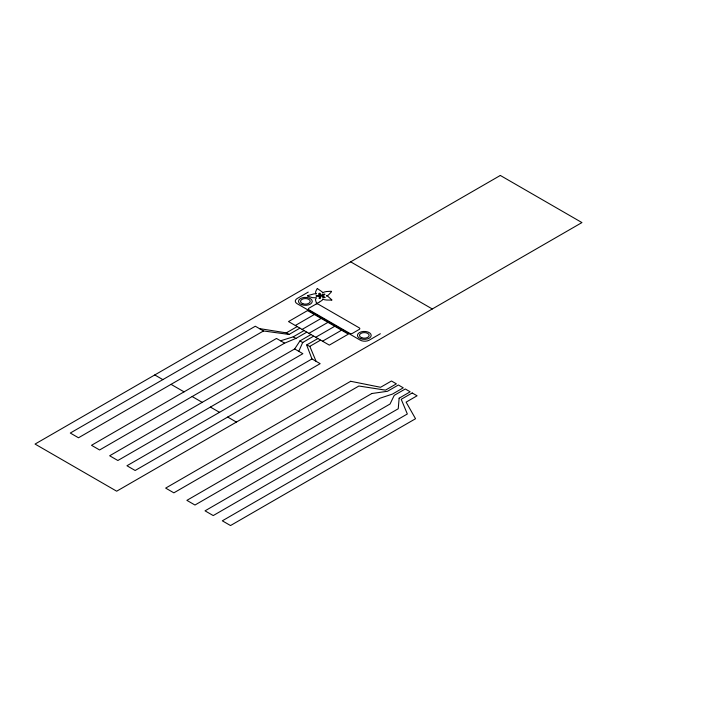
<?xml version="1.0" encoding="UTF-8"?>
<svg xmlns="http://www.w3.org/2000/svg" width="701" height="701" viewBox="0 0 701 701"><rect width="100%" height="100%" fill="white"/><g stroke="black" fill="none" stroke-linecap="round" stroke-linejoin="round"><path stroke-width="1.05" d="M316.274 293.763L316.011 293.456A2.611 1.507 0 0 1 315.564 292.799L315.687 291.73A32.316 18.655 0 0 0 315.8 291.301L317.054 288.786A1.884 1.087 0 0 1 317.229 288.628L317.281 288.602M298.784 351.324L302.674 342.5L313.557 336.217M294.683 348.958L302.876 353.69L117.864 460.504L109.663 455.773L294.683 348.958L299.949 340.931L310.832 334.649M320.427 297.881L320.629 296.444M319.805 296.006L319.279 296.208M322.749 299.108L322.626 299.353A4.136 2.383 0 0 1 322.18 300.23L319.735 301.877M322.758 292.852L322.942 292.729A8.158 4.714 0 0 1 323.844 292.221A14.02 8.097 0 0 1 324.318 292.002L326.351 291.563M308.247 292.098L297.154 298.512A6.379 3.68 0 0 0 297.154 303.726L360.226 340.143A6.379 3.68 0 0 0 369.252 340.143L380.354 333.729M263.506 330.96L78.494 437.774L70.293 433.043L255.313 326.228L263.506 330.96L289.04 334.438L299.923 328.147M295.314 325.492L314.363 314.495M297.198 326.578L286.315 332.861L259.414 328.594M302.113 329.417L321.163 318.42M280.558 340.8L293.22 336.848L304.103 330.565M284.624 343.148L99.603 449.972L91.516 445.301L276.492 338.452L284.624 343.148L295.936 338.417L306.819 332.134M308.922 333.343L327.963 322.346M315.722 337.269L334.763 326.28M311.971 358.938L126.951 465.753L135.153 470.494L320.164 363.67L311.971 358.938L306.644 344.945L317.825 338.583M320.541 340.151L309.658 346.443L306.942 344.866M322.521 341.203L341.571 330.206M319.367 302.087L317.982 302.85A8.675 5.012 0 0 1 316.966 303.288M331.827 300.028L331.81 300.037A1.884 1.087 0 0 1 331.477 300.098L326.946 300.037A32.316 18.655 0 0 0 326.202 299.975L324.397 299.721A2.611 1.507 0 0 1 323.441 299.283L322.942 299.047M309.833 346.382L316.072 361.304M326.438 295.743L326.701 295.682A8.158 4.714 0 0 0 327.805 295.331A14.02 8.097 0 0 0 328.313 295.13L331.222 292.089A6.511 3.759 0 0 0 331.538 291.344A6.511 3.759 0 0 0 330.215 291.301L326.543 291.555M320.357 296.427L320.217 296.47A1.901 1.095 0 0 0 319.954 296.725L319.323 297.601A2.094 1.209 0 0 0 319.209 298.495M316.09 293.885L315.581 293.877A4.136 2.383 0 0 0 314.066 293.868L308.484 295.401A8.675 5.012 0 0 0 307.459 295.84M326.386 295.857L327.025 296.076A9.884 5.704 0 0 1 327.332 296.155A2.786 1.612 0 0 1 327.796 296.313L331.135 299.239A19.032 10.988 0 0 0 331.827 299.94M322.556 292.852L322.39 292.492A9.884 5.704 0 0 0 322.346 292.238A2.786 1.612 0 0 0 322.223 291.94L318.377 289.233A19.032 10.988 0 0 1 317.422 288.637M350.666 261.85L432.298 308.975M289.04 334.438L286.227 332.747M293.22 336.848L295.936 338.417M299.949 340.931L302.867 342.631M154.772 374.947L162.842 379.609M171.044 384.35L184.065 391.868M192.153 396.538L202.212 402.339M210.414 407.079L219.501 412.319M227.702 417.06L236.395 422.081M321.838 296.47A1.472 0.85 0 0 0 322.145 296.821L322.258 296.944A2.979 1.717 0 0 0 323.187 297.513L323.363 297.504A3.356 1.937 0 0 0 324.204 297.627L324.975 297.373M319.884 295.866L317.43 295.533A1.972 1.139 0 0 0 316.011 295.901M316.852 303.261L316.703 303.077A9.577 5.529 0 0 1 316.256 302.481L315.406 299.651L316.458 297.759L312.541 297.697L308.598 296.462A9.577 5.529 0 0 1 307.73 296.041M318.937 294.105L318.92 294.026A3.356 1.937 0 0 1 318.973 293.526L319.656 293.193A3.137 1.814 0 0 1 320.629 294.998M320.445 297.89A1.972 1.139 0 0 1 319.402 298.556M324.852 294.254A2.822 1.63 0 0 1 322.504 295.507A1.726 0.999 0 0 1 321.996 295.489M319.288 296.234A6.265 3.619 0 0 1 317.439 296.243L317.124 296.243A1.963 1.13 0 0 1 316.3 296.146M320.182 295.174A1.472 0.85 0 0 1 319.7 294.902L319.533 294.806A2.979 1.717 0 0 1 318.859 294.122M322.267 296.278A3.137 1.814 0 0 1 324.887 297.364M321.978 295.095A2.822 1.63 0 0 1 324.747 294.175M321.855 295.384A1.726 0.999 0 0 1 321.925 295.077M399.132 398.194L398.247 408.753L213.227 515.568L205.034 510.836L390.045 404.013L394.234 395.364L405.283 388.985L410.181 391.806L399.132 398.194M371.854 393.515L186.887 500.356L194.974 505.027L379.995 398.212L392.394 394.111L403.277 387.828L398.378 384.998L387.495 391.281L371.854 393.515M500.321 175.452L35.05 444.066L116.673 491.199L581.944 222.576L500.321 175.452M315.722 304.287L308.922 308.212A1.928 1.113 0 0 0 308.922 309.781L349.729 333.343A1.928 1.113 0 0 0 352.454 333.343L359.254 329.417A1.928 1.113 0 0 0 359.254 327.849L318.438 304.287A1.928 1.113 0 0 0 315.722 304.287M307.555 310.569L288.514 321.566L329.321 345.129L348.371 334.132L307.555 310.569M350.675 381.283L165.664 488.106L173.857 492.838L358.877 386.023L385.497 390.124L396.38 383.841L391.465 381.002L380.582 387.285L350.675 381.283M412.188 392.972L401.217 399.298L407.334 413.993L222.322 520.817L230.515 525.548L415.535 418.734L406.116 402.129L417.086 395.793L412.188 392.972M302.814 303.726A4.837 2.795 0 0 0 310.219 301.456A4.837 2.795 0 0 0 303.104 298.889A4.837 2.795 0 0 0 302.814 303.726M360.665 338.749A6.87 3.969 0 0 0 371.188 335.534A6.87 3.969 0 0 0 361.111 331.88A6.87 3.969 0 0 0 360.665 338.749M301.745 304.725A6.87 3.969 0 0 0 312.252 301.491A6.87 3.969 0 0 0 302.149 297.855A6.87 3.969 0 0 0 301.745 304.725M361.751 337.751A4.837 2.795 0 0 0 369.155 335.49A4.837 2.795 0 0 0 362.058 332.922A4.837 2.795 0 0 0 361.751 337.751"/></g></svg>
